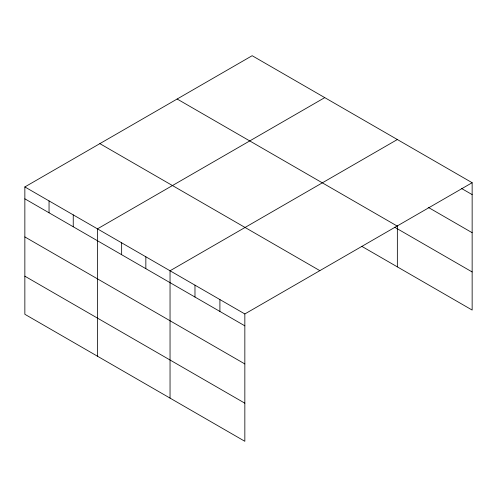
<?xml version="1.0" encoding="UTF-8"?>
<svg xmlns="http://www.w3.org/2000/svg" width="497" height="497" viewBox="0 0 497 497"><rect width="100%" height="100%" fill="white"/><g stroke="black" fill="none" stroke-linecap="round" stroke-linejoin="round"><path stroke-width="0.75" d="M472.15 182.716L244.841 313.955L244.841 441.293L24.85 314.284L24.85 186.94L252.159 55.707L472.15 182.716L472.15 310.06L361.729 246.307M324.752 97.623L97.449 228.856L97.449 356.194M397.351 139.533L170.042 270.772L170.042 398.109M461.651 188.543L472.15 194.6M428.19 207.324L472.15 232.702M177.143 99.015L397.14 226.029M394.661 227.222L472.15 271.958M99.86 143.633L319.857 270.648M24.85 186.94L244.841 313.955M24.85 198.825L244.841 325.839M24.85 236.926L244.841 363.941M24.85 276.183L244.841 403.191M397.351 225.756L397.351 266.877M219.91 299.561L219.91 311.445M194.979 285.166L194.979 297.051M145.845 256.8L145.845 268.684M121.647 242.828L121.647 254.712M73.245 214.884L73.245 226.769M49.048 200.912L49.048 212.797"/></g></svg>
